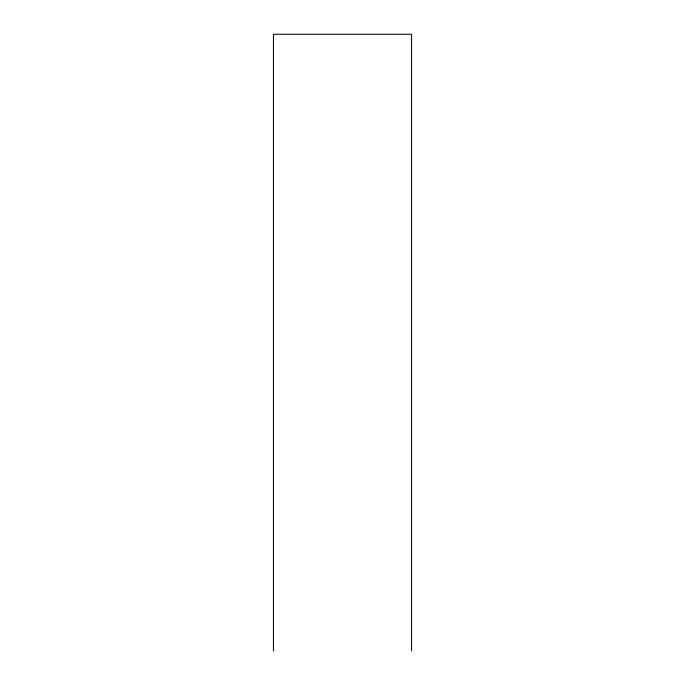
<?xml version="1.0" encoding="UTF-8"?>
<svg xmlns="http://www.w3.org/2000/svg" width="685" height="685" viewBox="0 0 685 685"><rect width="100%" height="100%" fill="white"/><g stroke="black" fill="none" stroke-linecap="round" stroke-linejoin="round"><path stroke-width="1.03" d="M411.565 650.75L411.565 34.25L273.435 34.25L273.435 650.75"/></g></svg>
